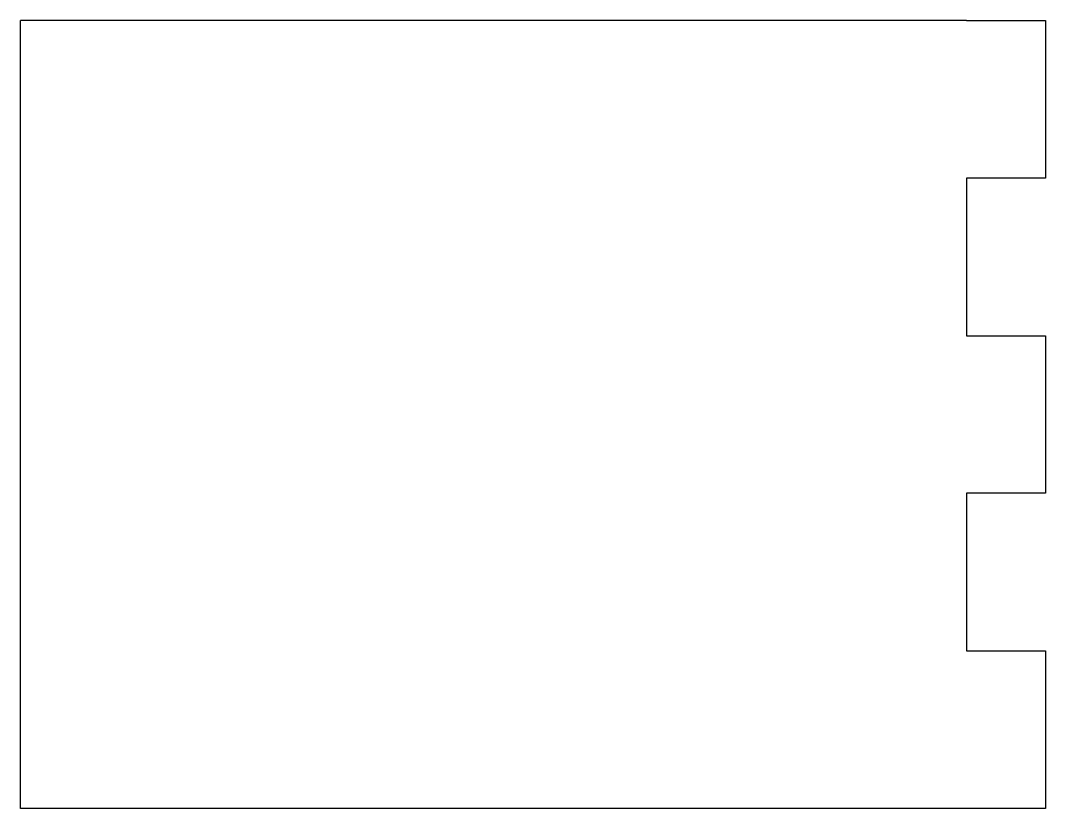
# Model space of a CAD drawing. Header units: inches. Extents: x 116.9 to 181.9, y 335 to 385.
import ezdxf

# ---------------------------------------------------------------- set-up
doc = ezdxf.new("R2010")
doc.units = ezdxf.units.IN
doc.header["$MEASUREMENT"] = 0

msp = doc.modelspace()

# ---------------------------------------------------------------- linework, layer by layer
for p, q in [((176.936, 385.028), (116.936, 385.028)), ((116.936, 335.028), (116.936, 385.028)), ((176.936, 385.028), (181.936, 385.028)), ((181.936, 385.028), (181.936, 375.028)), ((181.936, 375.028), (176.936, 375.028)), ((176.936, 375.028), (176.936, 365.028)), ((176.936, 365.028), (181.936, 365.028)), ((181.936, 365.028), (181.936, 355.028)), ((181.936, 355.028), (176.936, 355.028)), ((176.936, 355.028), (176.936, 345.028)), ((176.936, 345.028), (181.936, 345.028)), ((181.936, 345.028), (181.936, 335.028)), ((176.936, 335.028), (116.936, 335.028)), ((181.936, 335.028), (176.936, 335.028))]:
    msp.add_line(p, q)

doc.saveas('drawing.dxf')
